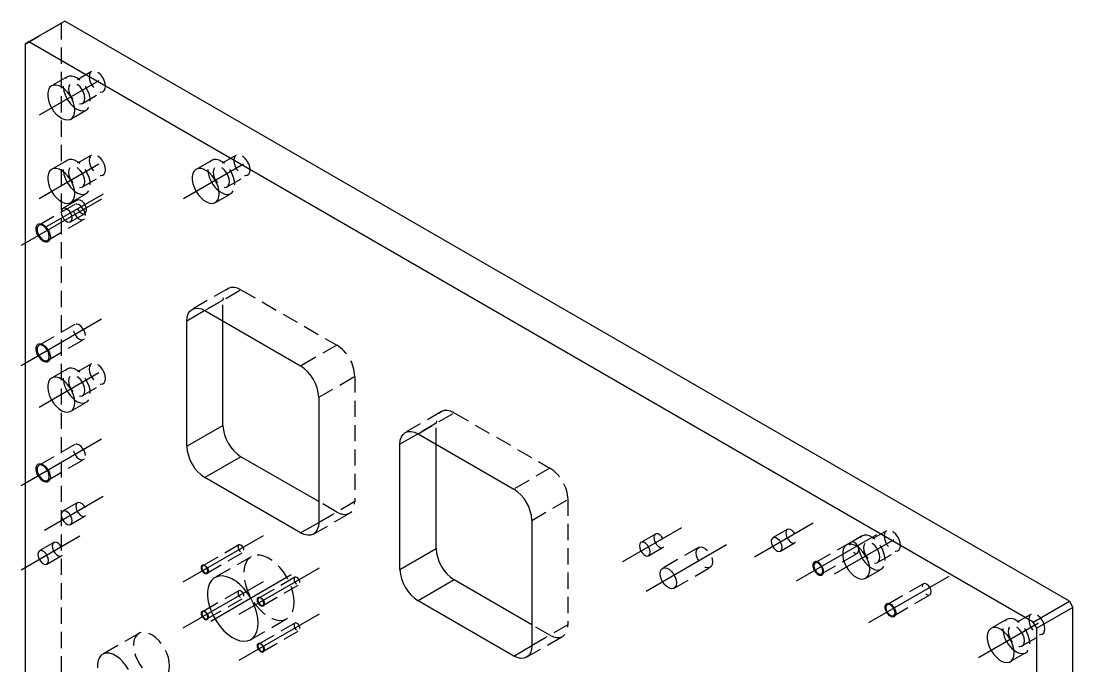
# Model space of a CAD drawing. Header units: millimetres. Extents: x 12 to 1998, y -102 to 1102.
# Drawn here: x 1586.4 to 1998.1, y 663 to 915.3 of the extents above; entities that cross this region are included whole.
import ezdxf

# ---------------------------------------------------------------- set-up
doc = ezdxf.new("R2010")
doc.units = ezdxf.units.MM
doc.header["$LTSCALE"] = 5
doc.linetypes.add('CENTERX2', pattern=[20.32, 12.7, -2.54, 2.54, -2.54])
doc.linetypes.add('HIDDEN', pattern=[1.905, 1.27, -0.635])
for name, color, linetype in [('11', 1, 'CENTERX2'), ('2', 2, 'HIDDEN'), ('8', 4, 'Continuous')]:
    doc.layers.add(name, color=color, linetype=linetype)

msp = doc.modelspace()

# ---------------------------------------------------------------- linework, layer by layer
at = {"color": 7, "linetype": 'Continuous', "lineweight": 25}
for p, q in [((1603.556, 915.347), (1589.414, 907.183)), ((1996.707, 688.386), (1603.556, 915.347)), ((1589.414, 907.183), (1588, 906.367)), ((1588, 906.367), (1588, 460.535)), ((1982.565, 680.222), (1589.414, 907.183)), ((1658.358, 802.059), (1651.286, 797.977)), ((1658.357, 802.06), (1695.833, 780.425)), ((1651.286, 748.984), (1651.286, 797.977)), ((1665.428, 757.148), (1665.428, 797.978)), ((1702.905, 768.178), (1702.905, 719.185)), ((1651.286, 748.984), (1665.428, 757.148)), ((1741.797, 753.891), (1734.724, 749.809)), ((1741.795, 753.892), (1779.272, 732.257)), ((1734.724, 700.816), (1734.724, 749.809)), ((1748.866, 708.98), (1748.866, 749.81)), ((1672.499, 744.901), (1658.357, 736.737)), ((1702.905, 727.348), (1672.499, 744.901)), ((1695.833, 715.102), (1658.357, 736.737)), ((1695.833, 715.102), (1702.905, 719.184)), ((1786.343, 720.01), (1786.343, 671.017)), ((1734.724, 700.816), (1748.866, 708.98)), ((1755.938, 696.733), (1741.795, 688.569)), ((1786.343, 679.18), (1755.938, 696.733)), ((1779.272, 666.934), (1741.795, 688.569)), ((1982.565, 680.222), (1996.707, 688.386)), ((1996.707, 688.386), (1998.122, 685.936)), ((1998.122, 685.936), (1983.979, 677.772)), ((1998.122, 240.105), (1998.122, 685.936)), ((1983.979, 677.772), (1982.565, 680.222)), ((1983.979, 231.941), (1983.979, 677.772)), ((1779.272, 666.934), (1786.343, 671.016))]:
    msp.add_line(p, q, dxfattribs=at)
at = {"color": 7, "linetype": 'Continuous', "lineweight": 25, "flags": 128}
for points in [[(1607.445, 880.443), (1607.321, 881.831), (1606.955, 883.298), (1606.364, 884.774), (1605.575, 886.19), (1604.626, 887.481), (1603.561, 888.587), (1602.429, 889.454), (1601.284, 890.043), (1600.179, 890.327), (1599.166, 890.292), (1598.292, 889.939), (1597.598, 889.285), (1597.116, 888.361), (1596.87, 887.211), (1596.87, 885.886), (1597.116, 884.451), (1597.598, 882.971), (1598.292, 881.516), (1599.166, 880.154), (1600.179, 878.949), (1601.284, 877.957), (1602.429, 877.224), (1603.561, 876.785), (1604.626, 876.66), (1605.575, 876.855), (1606.364, 877.361), (1606.955, 878.155), (1607.321, 879.198), (1607.445, 880.443)], [(1607.445, 847.782), (1607.321, 849.17), (1606.955, 850.636), (1606.364, 852.112), (1605.575, 853.529), (1604.626, 854.82), (1603.561, 855.925), (1602.429, 856.792), (1601.284, 857.382), (1600.179, 857.665), (1599.166, 857.63), (1598.292, 857.277), (1597.598, 856.624), (1597.116, 855.7), (1596.87, 854.549), (1596.87, 853.225), (1597.116, 851.789), (1597.598, 850.309), (1598.292, 848.854), (1599.166, 847.492), (1600.179, 846.287), (1601.284, 845.295), (1602.429, 844.562), (1603.561, 844.123), (1604.626, 843.998), (1605.575, 844.194), (1606.364, 844.7), (1606.955, 845.493), (1607.321, 846.537), (1607.445, 847.782)], [(1664.014, 847.787), (1663.89, 849.175), (1663.523, 850.641), (1662.932, 852.117), (1662.144, 853.534), (1661.194, 854.825), (1660.129, 855.93), (1658.997, 856.798), (1657.852, 857.387), (1656.747, 857.671), (1655.734, 857.635), (1654.86, 857.283), (1654.166, 856.629), (1653.685, 855.705), (1653.438, 854.554), (1653.438, 853.23), (1653.685, 851.794), (1654.166, 850.314), (1654.86, 848.86), (1655.734, 847.498), (1656.747, 846.293), (1657.852, 845.3), (1658.997, 844.568), (1660.129, 844.129), (1661.194, 844.004), (1662.144, 844.199), (1662.932, 844.705), (1663.523, 845.498), (1663.89, 846.542), (1664.014, 847.787)], [(1606.384, 838.187), (1606.257, 839.099), (1605.888, 840.048), (1605.324, 840.921), (1604.631, 841.612), (1603.895, 842.037), (1603.202, 842.146), (1602.638, 841.924), (1602.27, 841.4), (1602.142, 840.636), (1602.27, 839.725), (1602.638, 838.775), (1603.202, 837.903), (1603.895, 837.212), (1604.631, 836.787), (1605.324, 836.678), (1605.888, 836.899), (1606.257, 837.423), (1606.384, 838.187)], [(1597.475, 831.082), (1597.345, 832.059), (1596.968, 833.08), (1596.386, 834.035), (1595.661, 834.821), (1594.872, 835.352), (1594.105, 835.57), (1593.442, 835.453), (1592.956, 835.012), (1592.699, 834.296), (1592.699, 833.382), (1592.956, 832.37), (1593.442, 831.368), (1594.105, 830.485), (1594.872, 829.818), (1595.661, 829.438), (1596.386, 829.387), (1596.968, 829.67), (1597.345, 830.256), (1597.475, 831.082)], [(1651.286, 797.977), (1651.422, 799.491), (1651.824, 800.791), (1652.477, 801.825), (1653.357, 802.555), (1654.428, 802.952), (1655.651, 803.001), (1656.977, 802.7), (1658.357, 802.06)], [(1597.475, 784.131), (1597.345, 785.108), (1596.968, 786.129), (1596.386, 787.084), (1595.661, 787.87), (1594.872, 788.401), (1594.105, 788.619), (1593.442, 788.502), (1592.956, 788.061), (1592.699, 787.345), (1592.699, 786.431), (1592.956, 785.419), (1593.442, 784.417), (1594.105, 783.534), (1594.872, 782.867), (1595.661, 782.487), (1596.386, 782.436), (1596.968, 782.719), (1597.345, 783.305), (1597.475, 784.131)], [(1607.445, 766.128), (1607.321, 767.516), (1606.955, 768.982), (1606.364, 770.458), (1605.575, 771.875), (1604.626, 773.166), (1603.561, 774.271), (1602.429, 775.138), (1601.284, 775.728), (1600.179, 776.011), (1599.166, 775.976), (1598.292, 775.623), (1597.598, 774.97), (1597.116, 774.046), (1596.87, 772.895), (1596.87, 771.571), (1597.116, 770.135), (1597.598, 768.655), (1598.292, 767.2), (1599.166, 765.838), (1600.179, 764.633), (1601.284, 763.641), (1602.429, 762.908), (1603.561, 762.469), (1604.626, 762.344), (1605.575, 762.54), (1606.364, 763.046), (1606.955, 763.839), (1607.321, 764.883), (1607.445, 766.128)], [(1734.724, 749.809), (1734.86, 751.323), (1735.263, 752.623), (1735.916, 753.657), (1736.795, 754.387), (1737.867, 754.784), (1739.089, 754.833), (1740.416, 754.532), (1741.795, 753.892)], [(1597.475, 737.18), (1597.345, 738.157), (1596.968, 739.178), (1596.386, 740.133), (1595.661, 740.919), (1594.872, 741.45), (1594.105, 741.668), (1593.442, 741.551), (1592.956, 741.11), (1592.699, 740.394), (1592.699, 739.48), (1592.956, 738.467), (1593.442, 737.466), (1594.105, 736.583), (1594.872, 735.916), (1595.661, 735.536), (1596.386, 735.485), (1596.968, 735.768), (1597.345, 736.354), (1597.475, 737.18)], [(1602.142, 722.238), (1602.27, 721.326), (1602.638, 720.377), (1603.202, 719.504), (1603.895, 718.814), (1604.631, 718.388), (1605.324, 718.28), (1605.888, 718.501), (1606.257, 719.025), (1606.384, 719.789), (1606.257, 720.7), (1605.888, 721.65), (1605.324, 722.523), (1604.631, 723.213), (1603.895, 723.638), (1603.202, 723.747), (1602.638, 723.526), (1602.27, 723.002), (1602.142, 722.238)], [(1702.905, 719.185), (1702.769, 717.671), (1702.366, 716.371), (1701.713, 715.337), (1700.833, 714.607), (1699.762, 714.21), (1698.539, 714.161), (1697.213, 714.463), (1695.833, 715.102)], [(1884.277, 709.363), (1884.149, 710.275), (1883.781, 711.224), (1883.217, 712.097), (1882.524, 712.787), (1881.788, 713.213), (1881.095, 713.321), (1880.531, 713.1), (1880.163, 712.576), (1880.035, 711.812), (1880.163, 710.901), (1880.531, 709.951), (1881.095, 709.079), (1881.788, 708.388), (1882.524, 707.963), (1883.217, 707.854), (1883.781, 708.075), (1884.149, 708.599), (1884.277, 709.363)], [(1592.949, 706.723), (1593.077, 705.811), (1593.446, 704.862), (1594.01, 703.989), (1594.702, 703.298), (1595.439, 702.873), (1596.131, 702.764), (1596.696, 702.986), (1597.064, 703.51), (1597.192, 704.274), (1597.064, 705.185), (1596.696, 706.135), (1596.131, 707.007), (1595.439, 707.698), (1594.702, 708.123), (1594.01, 708.232), (1593.446, 708.011), (1593.077, 707.487), (1592.949, 706.723)], [(1828.416, 710.011), (1828.544, 709.099), (1828.912, 708.15), (1829.477, 707.277), (1830.169, 706.587), (1830.906, 706.161), (1831.598, 706.053), (1832.162, 706.274), (1832.531, 706.798), (1832.659, 707.562), (1832.531, 708.474), (1832.162, 709.423), (1831.598, 710.296), (1830.906, 710.986), (1830.169, 711.412), (1829.477, 711.52), (1828.912, 711.299), (1828.544, 710.775), (1828.416, 710.011)], [(1918.572, 700.833), (1918.448, 702.222), (1918.082, 703.688), (1917.491, 705.164), (1916.702, 706.581), (1915.753, 707.872), (1914.688, 708.977), (1913.556, 709.844), (1912.411, 710.434), (1911.306, 710.717), (1910.293, 710.682), (1909.419, 710.329), (1908.725, 709.676), (1908.243, 708.752), (1907.997, 707.601), (1907.997, 706.276), (1908.243, 704.841), (1908.725, 703.361), (1909.419, 701.906), (1910.293, 700.544), (1911.306, 699.339), (1912.411, 698.347), (1913.556, 697.614), (1914.688, 697.175), (1915.753, 697.05), (1916.702, 697.246), (1917.491, 697.752), (1918.082, 698.545), (1918.448, 699.589), (1918.572, 700.833)], [(1659.524, 700.136), (1659.435, 700.702), (1659.182, 701.285), (1658.803, 701.796), (1658.357, 702.156), (1657.91, 702.312), (1657.532, 702.238), (1657.279, 701.947), (1657.19, 701.483), (1657.279, 700.916), (1657.532, 700.333), (1657.91, 699.822), (1658.357, 699.462), (1658.803, 699.307), (1659.182, 699.38), (1659.435, 699.671), (1659.524, 700.136)], [(1836.548, 699.193), (1836.677, 700.154), (1837.053, 700.888), (1837.646, 701.336), (1838.408, 701.461), (1839.277, 701.254), (1840.183, 700.731), (1841.052, 699.935), (1841.813, 698.93), (1842.407, 697.797), (1842.783, 696.628), (1842.912, 695.519), (1842.783, 694.558), (1842.407, 693.824), (1841.813, 693.376), (1841.052, 693.25), (1840.183, 693.457), (1839.277, 693.98), (1838.408, 694.776), (1837.646, 695.782), (1837.053, 696.915), (1836.677, 698.083), (1836.548, 699.193)], [(1900.187, 700.179), (1900.053, 701.037), (1899.67, 701.921), (1899.096, 702.694), (1898.42, 703.24), (1897.743, 703.476), (1897.17, 703.364), (1896.786, 702.923), (1896.652, 702.22), (1896.786, 701.361), (1897.17, 700.477), (1897.743, 699.704), (1898.42, 699.158), (1899.096, 698.923), (1899.67, 699.034), (1900.053, 699.475), (1900.187, 700.179)], [(1679.216, 679.785), (1679.088, 681.693), (1678.707, 683.699), (1678.083, 685.752), (1677.231, 687.799), (1676.175, 689.786), (1674.941, 691.662), (1673.561, 693.378), (1672.071, 694.89), (1670.51, 696.159), (1668.918, 697.152), (1667.337, 697.844), (1665.807, 698.215), (1664.367, 698.257), (1663.056, 697.969), (1661.907, 697.358), (1660.95, 696.44), (1660.21, 695.238), (1659.705, 693.785), (1659.45, 692.116), (1659.45, 690.276), (1659.705, 688.313), (1660.21, 686.277), (1660.95, 684.22), (1661.907, 682.197), (1663.056, 680.259), (1664.367, 678.457), (1665.807, 676.838), (1667.337, 675.443), (1668.918, 674.308), (1670.51, 673.463), (1672.071, 672.93), (1673.561, 672.722), (1674.941, 672.846), (1676.175, 673.297), (1677.231, 674.064), (1678.083, 675.127), (1678.707, 676.459), (1679.088, 678.025), (1679.216, 679.785)], [(1681.444, 687.481), (1681.355, 688.048), (1681.102, 688.631), (1680.724, 689.142), (1680.277, 689.502), (1679.831, 689.657), (1679.452, 689.584), (1679.199, 689.293), (1679.11, 688.828), (1679.199, 688.261), (1679.452, 687.678), (1679.831, 687.168), (1680.277, 686.807), (1680.724, 686.652), (1681.102, 686.726), (1681.355, 687.017), (1681.444, 687.481)], [(1659.524, 682.172), (1659.435, 682.738), (1659.182, 683.322), (1658.803, 683.832), (1658.357, 684.192), (1657.91, 684.348), (1657.532, 684.274), (1657.279, 683.983), (1657.19, 683.519), (1657.279, 682.952), (1657.532, 682.369), (1657.91, 681.858), (1658.357, 681.498), (1658.803, 681.343), (1659.182, 681.416), (1659.435, 681.707), (1659.524, 682.172)], [(1928.472, 683.85), (1928.337, 684.709), (1927.954, 685.593), (1927.38, 686.366), (1926.704, 686.912), (1926.027, 687.147), (1925.454, 687.036), (1925.071, 686.595), (1924.936, 685.891), (1925.071, 685.033), (1925.454, 684.149), (1926.027, 683.375), (1926.704, 682.83), (1927.38, 682.594), (1927.954, 682.706), (1928.337, 683.147), (1928.472, 683.85)], [(1975.141, 668.177), (1975.017, 669.565), (1974.65, 671.032), (1974.059, 672.508), (1973.271, 673.924), (1972.321, 675.215), (1971.256, 676.32), (1970.124, 677.188), (1968.979, 677.777), (1967.874, 678.061), (1966.861, 678.026), (1965.987, 677.673), (1965.293, 677.019), (1964.812, 676.095), (1964.565, 674.944), (1964.565, 673.62), (1964.812, 672.185), (1965.293, 670.705), (1965.987, 669.25), (1966.861, 667.888), (1967.874, 666.683), (1968.979, 665.691), (1970.124, 664.958), (1971.256, 664.519), (1972.321, 664.394), (1973.271, 664.589), (1974.059, 665.095), (1974.65, 665.889), (1975.017, 666.932), (1975.141, 668.177)], [(1681.444, 669.517), (1681.355, 670.084), (1681.102, 670.667), (1680.724, 671.178), (1680.277, 671.538), (1679.831, 671.693), (1679.452, 671.62), (1679.199, 671.329), (1679.11, 670.864), (1679.199, 670.298), (1679.452, 669.714), (1679.831, 669.204), (1680.277, 668.844), (1680.724, 668.688), (1681.102, 668.762), (1681.355, 669.053), (1681.444, 669.517)], [(1628.473, 661.639), (1627.457, 663.242), (1626.292, 664.69), (1625.022, 665.931), (1623.691, 666.92), (1622.349, 667.621), (1621.042, 668.009), (1619.819, 668.071), (1618.724, 667.802), (1617.797, 667.214), (1617.07, 666.328), (1616.57, 665.175), (1616.316, 663.798), (1616.316, 662.245)], [(1786.343, 671.017), (1786.207, 669.503), (1785.805, 668.203), (1785.151, 667.169), (1784.272, 666.439), (1783.201, 666.042), (1781.978, 665.993), (1780.652, 666.295), (1779.272, 666.934)]]:
    msp.add_lwpolyline(points, dxfattribs=at)
at = {"color": 7, "linetype": 'Continuous', "lineweight": 25}
for centre, radius, start, end in [((1614.719, 890.765), 11.854, 188.25877, 231.73585), ((1614.719, 858.104), 11.854, 188.25877, 231.73585), ((1671.287, 858.109), 11.854, 188.25877, 231.73585), ((1687.552, 767.479), 15.368, 2.60548, 57.39452), ((1614.719, 776.449), 11.854, 188.25877, 231.73585), ((1680.78, 757.847), 15.368, 182.60548, 237.39452), ((1666.638, 749.683), 15.368, 182.60548, 237.39452), ((1770.991, 719.311), 15.368, 2.60548, 57.39452), ((1764.219, 709.679), 15.368, 182.60548, 237.39452), ((1925.846, 711.155), 11.854, 188.25877, 231.73585), ((1750.076, 701.515), 15.368, 182.60548, 237.39452), ((1982.414, 678.499), 11.854, 188.25877, 231.73585)]:
    msp.add_arc(centre, radius, start, end, dxfattribs=at)
at = {"layer": '11'}
for p, q in [((1616.883, 892.015), (1593.481, 878.505)), ((1616.883, 859.353), (1593.481, 845.844)), ((1673.452, 859.359), (1650.05, 845.849)), ((1617.873, 845.634), (1586.41, 827.471)), ((1618.58, 847.677), (1595.603, 834.412)), ((1617.873, 798.683), (1586.41, 780.52)), ((1616.883, 777.699), (1593.481, 764.189)), ((1617.873, 751.732), (1586.41, 733.569)), ((1618.58, 729.279), (1595.603, 716.014)), ((1844.855, 717.052), (1821.877, 703.787)), ((1896.473, 718.853), (1873.496, 705.588)), ((1609.388, 713.763), (1586.41, 700.499)), ((1681.159, 713.973), (1649.696, 695.809)), ((1921.222, 714.363), (1889.759, 696.199)), ((1928.01, 712.405), (1904.608, 698.895)), ((1831.069, 692.356), (1862.532, 710.519)), ((1703.08, 701.318), (1671.617, 683.155)), ((1681.159, 696.009), (1649.696, 677.846)), ((1692.12, 698.664), (1660.656, 680.5)), ((1949.506, 698.035), (1918.043, 679.871)), ((1703.08, 683.355), (1671.617, 665.191)), ((1984.579, 679.749), (1961.177, 666.239))]:
    msp.add_line(p, q, dxfattribs=at)
at = {"layer": '2'}
for p, q in [((1588, 906.367), (1602.142, 914.531)), ((1602.142, 914.531), (1603.556, 915.347)), ((1602.142, 914.531), (1602.142, 468.699)), ((1604.473, 893.511), (1598.392, 890)), ((1614.034, 895.566), (1605.973, 890.913)), ((1610.473, 883.118), (1618.534, 887.772)), ((1605.892, 877.009), (1611.973, 880.52)), ((1604.473, 860.849), (1598.392, 857.339)), ((1614.034, 862.904), (1605.973, 858.251)), ((1661.042, 860.854), (1654.961, 857.344)), ((1670.603, 862.91), (1662.542, 858.256)), ((1610.473, 850.457), (1618.534, 855.11)), ((1667.041, 850.462), (1675.102, 855.115)), ((1608.42, 845.276), (1602.763, 842.01)), ((1605.892, 844.348), (1611.973, 847.858)), ((1662.46, 844.353), (1668.541, 847.864)), ((1607.513, 843.579), (1593.371, 835.415)), ((1605.763, 836.814), (1611.42, 840.079)), ((1596.771, 829.526), (1610.913, 837.69)), ((1667.499, 810.719), (1653.357, 802.555)), ((1658.357, 802.06), (1672.499, 810.224)), ((1672.499, 810.224), (1709.976, 788.589)), ((1665.428, 806.141), (1658.358, 802.059)), ((1665.428, 797.978), (1665.428, 806.141)), ((1607.513, 796.628), (1593.371, 788.464)), ((1596.771, 782.575), (1610.913, 790.739)), ((1709.976, 788.589), (1695.833, 780.425)), ((1604.473, 779.195), (1598.392, 775.684)), ((1614.034, 781.25), (1605.973, 776.597)), ((1702.905, 768.178), (1717.047, 776.342)), ((1717.047, 776.342), (1717.047, 727.35)), ((1610.473, 768.802), (1618.534, 773.456)), ((1605.892, 762.694), (1611.973, 766.204)), ((1750.938, 762.551), (1736.796, 754.387)), ((1741.795, 753.892), (1755.938, 762.056)), ((1755.938, 762.056), (1793.414, 740.421)), ((1748.866, 757.973), (1741.797, 753.891)), ((1748.866, 749.81), (1748.866, 757.973)), ((1607.513, 749.677), (1593.371, 741.513)), ((1596.771, 735.624), (1610.913, 743.788)), ((1793.414, 740.421), (1779.272, 732.257)), ((1608.42, 726.877), (1602.763, 723.612)), ((1717.047, 727.35), (1702.905, 719.185)), ((1709.976, 723.266), (1702.905, 727.348)), ((1786.343, 720.01), (1800.485, 728.174)), ((1800.485, 728.174), (1800.485, 679.181)), ((1605.763, 718.415), (1611.42, 721.681)), ((1700.833, 714.607), (1714.975, 722.771)), ((1702.905, 719.184), (1709.976, 723.266)), ((1886.313, 716.452), (1880.656, 713.186)), ((1834.694, 714.65), (1829.037, 711.385)), ((1915.6, 713.901), (1909.519, 710.39)), ((1925.161, 715.956), (1917.1, 711.303)), ((1599.228, 711.362), (1593.571, 708.096)), ((1671.674, 710.402), (1657.532, 702.238)), ((1832.037, 706.188), (1837.694, 709.454)), ((1851.622, 709.417), (1837.48, 701.253)), ((1883.656, 707.99), (1889.313, 711.255)), ((1911.312, 711.528), (1897.17, 703.364)), ((1921.6, 703.508), (1929.661, 708.162)), ((1596.571, 702.9), (1602.227, 706.166)), ((1659.182, 699.38), (1673.324, 707.544)), ((1676.46, 705.789), (1662.318, 697.625)), ((1899.669, 699.034), (1913.812, 707.198)), ((1841.98, 693.459), (1856.122, 701.623)), ((1917.018, 697.4), (1923.1, 700.91)), ((1693.594, 697.748), (1679.452, 689.584)), ((1671.674, 692.438), (1657.532, 684.274)), ((1681.102, 686.726), (1695.244, 694.89)), ((1939.596, 695.2), (1925.454, 687.036)), ((1659.182, 681.416), (1673.324, 689.58)), ((1927.954, 682.706), (1942.096, 690.87)), ((1676.316, 673.375), (1690.459, 681.539)), ((1693.594, 679.784), (1679.452, 671.62)), ((1972.169, 681.245), (1966.088, 677.734)), ((1981.73, 683.3), (1973.669, 678.646)), ((1632.498, 675.783), (1618.355, 667.619)), ((1681.102, 668.762), (1695.244, 676.926)), ((1800.485, 679.181), (1786.343, 671.017)), ((1793.414, 675.098), (1786.343, 679.18)), ((1978.168, 670.852), (1986.229, 675.506)), ((1784.272, 666.439), (1798.414, 674.603)), ((1786.343, 671.016), (1793.414, 675.098)), ((1973.587, 664.743), (1979.668, 668.254))]:
    msp.add_line(p, q, dxfattribs=at)
at = {"layer": '2', "flags": 128}
for points in [[(1613.526, 883.954), (1613.402, 885.342), (1613.036, 886.808), (1612.445, 888.284), (1611.656, 889.701), (1610.707, 890.992), (1609.642, 892.097), (1608.51, 892.965), (1607.365, 893.554), (1606.26, 893.838), (1605.247, 893.802), (1604.373, 893.45), (1603.679, 892.796), (1603.197, 891.872), (1602.951, 890.721), (1602.951, 889.397), (1602.987, 889.062)], [(1619.466, 889.832), (1619.337, 890.942), (1618.961, 892.11), (1618.368, 893.243), (1617.606, 894.248), (1616.737, 895.044), (1615.831, 895.567), (1614.962, 895.774), (1614.2, 895.649), (1613.607, 895.201), (1613.231, 894.467), (1613.102, 893.506), (1613.231, 892.396), (1613.607, 891.228), (1614.2, 890.095), (1614.962, 889.09), (1615.831, 888.293), (1616.737, 887.77), (1617.606, 887.563), (1618.368, 887.689), (1618.961, 888.137), (1619.337, 888.871), (1619.466, 889.832)], [(1611.405, 885.178), (1611.276, 886.288), (1610.9, 887.457), (1610.307, 888.589), (1609.545, 889.595), (1608.676, 890.391), (1607.77, 890.914), (1606.901, 891.121), (1606.139, 890.995), (1605.546, 890.547), (1605.17, 889.813), (1605.041, 888.852), (1605.17, 887.743), (1605.546, 886.574), (1606.139, 885.441), (1606.901, 884.436), (1607.77, 883.64), (1608.676, 883.117), (1609.545, 882.91), (1610.307, 883.035), (1610.9, 883.483), (1611.276, 884.218), (1611.405, 885.178)], [(1607.377, 881.458), (1608.51, 880.735), (1609.642, 880.295), (1610.707, 880.171), (1611.656, 880.366), (1612.445, 880.872), (1613.036, 881.665), (1613.402, 882.709), (1613.526, 883.954)], [(1613.526, 851.292), (1613.402, 852.68), (1613.036, 854.147), (1612.445, 855.623), (1611.656, 857.039), (1610.707, 858.33), (1609.642, 859.436), (1608.51, 860.303), (1607.365, 860.892), (1606.26, 861.176), (1605.247, 861.141), (1604.373, 860.788), (1603.679, 860.134), (1603.197, 859.21), (1602.951, 858.059), (1602.951, 856.735), (1602.987, 856.401)], [(1619.466, 857.17), (1619.337, 858.28), (1618.961, 859.448), (1618.368, 860.581), (1617.606, 861.587), (1616.737, 862.383), (1615.831, 862.906), (1614.962, 863.113), (1614.2, 862.987), (1613.607, 862.539), (1613.231, 861.805), (1613.102, 860.844), (1613.231, 859.735), (1613.607, 858.566), (1614.2, 857.433), (1614.962, 856.428), (1615.831, 855.632), (1616.737, 855.109), (1617.606, 854.902), (1618.368, 855.027), (1618.961, 855.475), (1619.337, 856.21), (1619.466, 857.17)], [(1670.095, 851.298), (1669.971, 852.686), (1669.605, 854.152), (1669.013, 855.628), (1668.225, 857.045), (1667.276, 858.336), (1666.21, 859.441), (1665.079, 860.308), (1663.933, 860.898), (1662.829, 861.181), (1661.815, 861.146), (1660.941, 860.793), (1660.247, 860.14), (1659.766, 859.216), (1659.519, 858.065), (1659.519, 856.74), (1659.556, 856.406)], [(1676.034, 857.176), (1675.906, 858.285), (1675.529, 859.454), (1674.936, 860.587), (1674.174, 861.592), (1673.305, 862.388), (1672.4, 862.911), (1671.531, 863.118), (1670.769, 862.992), (1670.176, 862.544), (1669.799, 861.81), (1669.671, 860.849), (1669.799, 859.74), (1670.176, 858.571), (1670.769, 857.439), (1671.531, 856.433), (1672.4, 855.637), (1673.305, 855.114), (1674.174, 854.907), (1674.936, 855.033), (1675.529, 855.481), (1675.906, 856.215), (1676.034, 857.176)], [(1611.405, 852.517), (1611.276, 853.626), (1610.9, 854.795), (1610.307, 855.928), (1609.545, 856.933), (1608.676, 857.729), (1607.77, 858.252), (1606.901, 858.459), (1606.139, 858.334), (1605.546, 857.886), (1605.17, 857.151), (1605.041, 856.191), (1605.17, 855.081), (1605.546, 853.912), (1606.139, 852.78), (1606.901, 851.774), (1607.77, 850.978), (1608.676, 850.455), (1609.545, 850.248), (1610.307, 850.374), (1610.9, 850.822), (1611.276, 851.556), (1611.405, 852.517)], [(1667.973, 852.522), (1667.845, 853.632), (1667.468, 854.8), (1666.875, 855.933), (1666.113, 856.938), (1665.244, 857.735), (1664.339, 858.257), (1663.47, 858.464), (1662.708, 858.339), (1662.115, 857.891), (1661.738, 857.157), (1661.609, 856.196), (1661.738, 855.086), (1662.115, 853.918), (1662.708, 852.785), (1663.47, 851.78), (1664.339, 850.983), (1665.244, 850.461), (1666.113, 850.254), (1666.875, 850.379), (1667.468, 850.827), (1667.845, 851.561), (1667.973, 852.522)], [(1607.377, 848.796), (1608.51, 848.073), (1609.642, 847.634), (1610.707, 847.509), (1611.656, 847.704), (1612.445, 848.21), (1613.036, 849.004), (1613.402, 850.047), (1613.526, 851.292)], [(1663.946, 848.801), (1665.079, 848.078), (1666.21, 847.639), (1667.276, 847.514), (1668.225, 847.71), (1669.013, 848.216), (1669.605, 849.009), (1669.971, 850.053), (1670.095, 851.298)], [(1612.041, 841.453), (1611.913, 842.364), (1611.545, 843.314), (1610.981, 844.187), (1610.288, 844.877), (1609.552, 845.302), (1608.859, 845.411), (1608.295, 845.19), (1607.927, 844.666), (1607.799, 843.902), (1607.927, 842.99), (1608.295, 842.041), (1608.859, 841.168), (1609.552, 840.478), (1610.288, 840.052), (1610.981, 839.944), (1611.545, 840.165), (1611.913, 840.689), (1612.041, 841.453)], [(1611.617, 839.247), (1611.487, 840.223), (1611.11, 841.244), (1610.528, 842.199), (1609.803, 842.985), (1609.014, 843.516), (1608.247, 843.734), (1607.585, 843.617), (1607.098, 843.176), (1606.842, 842.46), (1606.842, 841.546), (1607.098, 840.534), (1607.585, 839.532), (1608.247, 838.65), (1609.014, 837.982), (1609.803, 837.602), (1610.528, 837.551), (1611.11, 837.834), (1611.487, 838.42), (1611.617, 839.247)], [(1672.499, 810.224), (1671.119, 810.864), (1669.793, 811.165), (1668.57, 811.116), (1667.499, 810.719), (1666.62, 809.989), (1665.966, 808.955), (1665.564, 807.655), (1665.428, 806.141)], [(1611.617, 792.295), (1611.487, 793.272), (1611.11, 794.293), (1610.528, 795.248), (1609.803, 796.034), (1609.014, 796.565), (1608.247, 796.783), (1607.585, 796.666), (1607.098, 796.225), (1606.842, 795.509), (1606.842, 794.595), (1607.098, 793.583), (1607.585, 792.581), (1608.247, 791.698), (1609.014, 791.031), (1609.803, 790.651), (1610.528, 790.6), (1611.11, 790.883), (1611.487, 791.469), (1611.617, 792.295)], [(1613.526, 769.638), (1613.402, 771.026), (1613.036, 772.492), (1612.445, 773.969), (1611.656, 775.385), (1610.707, 776.676), (1609.642, 777.781), (1608.51, 778.649), (1607.365, 779.238), (1606.26, 779.522), (1605.247, 779.487), (1604.373, 779.134), (1603.679, 778.48), (1603.197, 777.556), (1602.951, 776.405), (1602.951, 775.081), (1602.987, 774.747)], [(1619.466, 775.516), (1619.337, 776.626), (1618.961, 777.794), (1618.368, 778.927), (1617.606, 779.932), (1616.737, 780.729), (1615.831, 781.252), (1614.962, 781.459), (1614.2, 781.333), (1613.607, 780.885), (1613.231, 780.151), (1613.102, 779.19), (1613.231, 778.08), (1613.607, 776.912), (1614.2, 775.779), (1614.962, 774.774), (1615.831, 773.978), (1616.737, 773.455), (1617.606, 773.248), (1618.368, 773.373), (1618.961, 773.821), (1619.337, 774.555), (1619.466, 775.516)], [(1611.405, 770.863), (1611.276, 771.972), (1610.9, 773.141), (1610.307, 774.274), (1609.545, 775.279), (1608.676, 776.075), (1607.77, 776.598), (1606.901, 776.805), (1606.139, 776.68), (1605.546, 776.232), (1605.17, 775.497), (1605.041, 774.537), (1605.17, 773.427), (1605.546, 772.258), (1606.139, 771.126), (1606.901, 770.12), (1607.77, 769.324), (1608.676, 768.801), (1609.545, 768.594), (1610.307, 768.72), (1610.9, 769.168), (1611.276, 769.902), (1611.405, 770.863)], [(1607.377, 767.142), (1608.51, 766.419), (1609.642, 765.98), (1610.707, 765.855), (1611.656, 766.05), (1612.445, 766.556), (1613.036, 767.35), (1613.402, 768.393), (1613.526, 769.638)], [(1755.938, 762.056), (1754.558, 762.696), (1753.232, 762.997), (1752.009, 762.948), (1750.938, 762.551), (1750.058, 761.821), (1749.405, 760.787), (1749.002, 759.487), (1748.866, 757.973)], [(1611.617, 745.344), (1611.487, 746.321), (1611.11, 747.342), (1610.528, 748.297), (1609.803, 749.083), (1609.014, 749.614), (1608.247, 749.832), (1607.585, 749.715), (1607.098, 749.274), (1606.842, 748.558), (1606.842, 747.644), (1607.098, 746.631), (1607.585, 745.63), (1608.247, 744.747), (1609.014, 744.08), (1609.803, 743.7), (1610.528, 743.649), (1611.11, 743.932), (1611.487, 744.518), (1611.617, 745.344)], [(1607.799, 725.504), (1607.927, 724.592), (1608.295, 723.643), (1608.859, 722.77), (1609.552, 722.079), (1610.288, 721.654), (1610.981, 721.545), (1611.545, 721.766), (1611.913, 722.29), (1612.041, 723.054), (1611.913, 723.966), (1611.545, 724.915), (1610.981, 725.788), (1610.288, 726.479), (1609.552, 726.904), (1608.859, 727.013), (1608.295, 726.792), (1607.927, 726.268), (1607.799, 725.504)], [(1709.976, 723.266), (1711.355, 722.627), (1712.682, 722.326), (1713.904, 722.374), (1714.976, 722.771), (1715.855, 723.501), (1716.508, 724.535), (1716.911, 725.835), (1717.047, 727.35)], [(1885.692, 715.078), (1885.82, 714.166), (1886.188, 713.217), (1886.752, 712.344), (1887.445, 711.654), (1888.181, 711.228), (1888.874, 711.12), (1889.438, 711.341), (1889.806, 711.865), (1889.934, 712.629), (1889.806, 713.54), (1889.438, 714.49), (1888.874, 715.362), (1888.181, 716.053), (1887.445, 716.478), (1886.752, 716.587), (1886.188, 716.366), (1885.82, 715.842), (1885.692, 715.078)], [(1834.073, 713.277), (1834.201, 712.365), (1834.569, 711.416), (1835.133, 710.543), (1835.826, 709.852), (1836.563, 709.427), (1837.255, 709.318), (1837.819, 709.539), (1838.188, 710.064), (1838.315, 710.828), (1838.188, 711.739), (1837.819, 712.689), (1837.255, 713.561), (1836.563, 714.252), (1835.826, 714.677), (1835.133, 714.786), (1834.569, 714.565), (1834.201, 714.041), (1834.073, 713.277)], [(1924.653, 704.344), (1924.529, 705.732), (1924.163, 707.198), (1923.572, 708.674), (1922.783, 710.091), (1921.834, 711.382), (1920.769, 712.487), (1919.637, 713.355), (1918.492, 713.944), (1917.387, 714.228), (1916.374, 714.192), (1915.5, 713.84), (1914.806, 713.186), (1914.324, 712.262), (1914.078, 711.111), (1914.078, 709.787), (1914.114, 709.453)], [(1930.593, 710.222), (1930.464, 711.332), (1930.088, 712.5), (1929.495, 713.633), (1928.733, 714.638), (1927.864, 715.435), (1926.958, 715.958), (1926.089, 716.165), (1925.327, 716.039), (1924.734, 715.591), (1924.358, 714.857), (1924.229, 713.896), (1924.358, 712.786), (1924.734, 711.618), (1925.327, 710.485), (1926.089, 709.48), (1926.958, 708.683), (1927.864, 708.161), (1928.733, 707.954), (1929.495, 708.079), (1930.088, 708.527), (1930.464, 709.261), (1930.593, 710.222)], [(1598.606, 709.988), (1598.734, 709.077), (1599.103, 708.127), (1599.667, 707.255), (1600.359, 706.564), (1601.096, 706.139), (1601.788, 706.03), (1602.353, 706.251), (1602.721, 706.775), (1602.849, 707.539), (1602.721, 708.451), (1602.353, 709.4), (1601.788, 710.273), (1601.096, 710.964), (1600.359, 711.389), (1599.667, 711.498), (1599.103, 711.277), (1598.734, 710.752), (1598.606, 709.988)], [(1673.666, 708.3), (1673.577, 708.866), (1673.324, 709.45), (1672.945, 709.96), (1672.499, 710.32), (1672.052, 710.476), (1671.674, 710.402), (1671.421, 710.111), (1671.332, 709.647), (1671.421, 709.08), (1671.674, 708.497), (1672.052, 707.986), (1672.499, 707.626), (1672.945, 707.471), (1673.324, 707.544), (1673.577, 707.835), (1673.666, 708.3)], [(1850.69, 707.357), (1850.819, 708.318), (1851.195, 709.052), (1851.788, 709.5), (1852.55, 709.625), (1853.419, 709.418), (1854.325, 708.895), (1855.194, 708.099), (1855.956, 707.094), (1856.549, 705.961), (1856.925, 704.793), (1857.054, 703.683), (1856.925, 702.722), (1856.549, 701.988), (1855.956, 701.54), (1855.194, 701.414), (1854.325, 701.621), (1853.419, 702.144), (1852.55, 702.941), (1851.788, 703.946), (1851.195, 705.079), (1850.819, 706.247), (1850.69, 707.357)], [(1914.329, 708.343), (1914.195, 709.201), (1913.812, 710.085), (1913.238, 710.859), (1912.562, 711.404), (1911.885, 711.64), (1911.312, 711.528), (1910.928, 711.087), (1910.794, 710.384), (1910.928, 709.525), (1911.312, 708.641), (1911.885, 707.868), (1912.562, 707.322), (1913.238, 707.087), (1913.812, 707.198), (1914.195, 707.639), (1914.329, 708.343)], [(1922.532, 705.569), (1922.403, 706.678), (1922.027, 707.847), (1921.434, 708.98), (1920.672, 709.985), (1919.803, 710.781), (1918.897, 711.304), (1918.028, 711.511), (1917.266, 711.385), (1916.673, 710.937), (1916.297, 710.203), (1916.168, 709.242), (1916.297, 708.133), (1916.673, 706.964), (1917.266, 705.832), (1918.028, 704.826), (1918.897, 704.03), (1919.803, 703.507), (1920.672, 703.3), (1921.434, 703.426), (1922.027, 703.874), (1922.403, 704.608), (1922.532, 705.569)], [(1693.359, 687.949), (1693.23, 689.857), (1692.849, 691.863), (1692.225, 693.916), (1691.373, 695.963), (1690.317, 697.95), (1689.083, 699.826), (1687.703, 701.542), (1686.213, 703.054), (1684.652, 704.323), (1683.06, 705.316), (1681.479, 706.008), (1679.949, 706.379), (1678.509, 706.422), (1677.198, 706.133), (1676.049, 705.522), (1675.092, 704.604), (1674.352, 703.402), (1673.847, 701.949), (1673.592, 700.28), (1673.592, 698.441), (1673.847, 696.477), (1674.352, 694.441), (1675.092, 692.384), (1676.049, 690.361), (1677.198, 688.423), (1678.509, 686.621), (1679.949, 685.002), (1681.479, 683.607), (1683.06, 682.472), (1684.652, 681.627), (1686.213, 681.094), (1687.703, 680.886), (1689.083, 681.01), (1690.317, 681.461), (1691.373, 682.228), (1692.225, 683.291), (1692.849, 684.623), (1693.23, 686.189), (1693.359, 687.949)], [(1918.504, 701.848), (1919.637, 701.125), (1920.769, 700.686), (1921.834, 700.561), (1922.783, 700.756), (1923.572, 701.262), (1924.163, 702.056), (1924.529, 703.099), (1924.653, 704.344)], [(1695.586, 695.645), (1695.497, 696.212), (1695.244, 696.795), (1694.866, 697.306), (1694.419, 697.666), (1693.973, 697.821), (1693.594, 697.748), (1693.341, 697.457), (1693.253, 696.992), (1693.341, 696.426), (1693.594, 695.842), (1693.973, 695.332), (1694.419, 694.972), (1694.866, 694.816), (1695.244, 694.89), (1695.497, 695.181), (1695.586, 695.645)], [(1673.666, 690.336), (1673.577, 690.903), (1673.324, 691.486), (1672.945, 691.996), (1672.499, 692.357), (1672.052, 692.512), (1671.674, 692.438), (1671.421, 692.147), (1671.332, 691.683), (1671.421, 691.116), (1671.674, 690.533), (1672.052, 690.022), (1672.499, 689.662), (1672.945, 689.507), (1673.324, 689.58), (1673.577, 689.871), (1673.666, 690.336)], [(1942.614, 692.014), (1942.479, 692.873), (1942.096, 693.757), (1941.522, 694.53), (1940.846, 695.076), (1940.169, 695.311), (1939.596, 695.2), (1939.213, 694.759), (1939.078, 694.055), (1939.213, 693.197), (1939.596, 692.313), (1940.169, 691.54), (1940.846, 690.994), (1941.522, 690.758), (1942.096, 690.87), (1942.479, 691.311), (1942.614, 692.014)], [(1987.161, 677.566), (1987.033, 678.675), (1986.656, 679.844), (1986.063, 680.977), (1985.301, 681.982), (1984.432, 682.778), (1983.527, 683.301), (1982.658, 683.508), (1981.896, 683.383), (1981.303, 682.935), (1980.926, 682.2), (1980.797, 681.24), (1980.926, 680.13), (1981.303, 678.962), (1981.896, 677.829), (1982.658, 676.823), (1983.527, 676.027), (1984.432, 675.504), (1985.301, 675.297), (1986.063, 675.423), (1986.656, 675.871), (1987.033, 676.605), (1987.161, 677.566)], [(1695.586, 677.681), (1695.497, 678.248), (1695.244, 678.831), (1694.866, 679.342), (1694.419, 679.702), (1693.973, 679.857), (1693.594, 679.784), (1693.341, 679.493), (1693.253, 679.028), (1693.341, 678.462), (1693.594, 677.879), (1693.973, 677.368), (1694.419, 677.008), (1694.866, 676.852), (1695.244, 676.926), (1695.497, 677.217), (1695.586, 677.681)], [(1981.222, 671.688), (1981.098, 673.076), (1980.732, 674.542), (1980.14, 676.018), (1979.352, 677.435), (1978.403, 678.726), (1977.337, 679.831), (1976.206, 680.699), (1975.06, 681.288), (1973.956, 681.572), (1972.942, 681.536), (1972.068, 681.183), (1971.374, 680.53), (1970.893, 679.606), (1970.646, 678.455), (1970.646, 677.131), (1970.683, 676.796)], [(1644.568, 663.04), (1644.44, 664.659), (1644.062, 666.367), (1643.446, 668.103), (1642.615, 669.803), (1641.599, 671.406), (1640.435, 672.854), (1639.164, 674.095), (1637.834, 675.084), (1636.491, 675.785), (1635.184, 676.174), (1633.962, 676.235), (1632.867, 675.966), (1631.939, 675.378), (1631.212, 674.492), (1630.713, 673.339), (1630.458, 671.962), (1630.458, 670.41), (1630.713, 668.738), (1631.212, 667.009), (1631.939, 665.283), (1632.867, 663.624), (1633.962, 662.092), (1635.184, 660.741), (1636.491, 659.621), (1637.834, 658.772), (1639.164, 658.225), (1640.435, 657.999), (1641.599, 658.103), (1642.615, 658.533), (1643.446, 659.274), (1644.062, 660.298), (1644.44, 661.569), (1644.568, 663.04)], [(1793.414, 675.098), (1794.794, 674.459), (1796.12, 674.157), (1797.343, 674.206), (1798.414, 674.603), (1799.294, 675.333), (1799.947, 676.367), (1800.349, 677.667), (1800.485, 679.181)], [(1979.1, 672.912), (1978.972, 674.022), (1978.595, 675.19), (1978.002, 676.323), (1977.24, 677.329), (1976.371, 678.125), (1975.466, 678.648), (1974.597, 678.855), (1973.835, 678.729), (1973.242, 678.281), (1972.865, 677.547), (1972.736, 676.586), (1972.865, 675.477), (1973.242, 674.308), (1973.835, 673.175), (1974.597, 672.17), (1975.466, 671.374), (1976.371, 670.851), (1977.24, 670.644), (1978.002, 670.769), (1978.595, 671.217), (1978.972, 671.952), (1979.1, 672.912)], [(1975.073, 669.192), (1976.206, 668.468), (1977.337, 668.029), (1978.403, 667.905), (1979.352, 668.1), (1980.14, 668.606), (1980.732, 669.399), (1981.098, 670.443), (1981.222, 671.688)]]:
    msp.add_lwpolyline(points, dxfattribs=at)
at = {"layer": '2'}
for centre in [(1701.695, 775.643), (1785.133, 727.475)]:
    msp.add_arc(centre, 15.368, 2.60548, 57.39452, dxfattribs=at)
at = {"layer": '8'}
for points, knots in [([(1597.898, 830.838), (1597.774, 829.947), (1597.408, 829.281), (1596.834, 828.899), (1596.104, 828.833), (1595.282, 829.091), (1594.441, 829.649), (1593.657, 830.458), (1592.997, 831.446), (1592.522, 832.524), (1592.274, 833.598), (1592.274, 834.572), (1592.522, 835.359), (1592.997, 835.889), (1593.657, 836.115), (1594.441, 836.018), (1595.282, 835.605), (1596.104, 834.914), (1596.834, 834.006), (1597.408, 832.961), (1597.774, 831.873), (1597.899, 830.838), (1597.875, 831.177), (1597.899, 830.838)], [0, 0, 0, 0, 0.0476144, 0.0952337, 0.142853, 0.1904722, 0.2380915, 0.2857108, 0.3333301, 0.3809494, 0.4285686, 0.4761879, 0.5238072, 0.5714265, 0.6190458, 0.666665, 0.7142843, 0.7619036, 0.8095229, 0.8571422, 0.9047614, 0.9523807, 1, 1, 1, 1]), ([(1597.898, 783.886), (1597.774, 782.996), (1597.408, 782.33), (1596.834, 781.948), (1596.104, 781.882), (1595.282, 782.14), (1594.441, 782.698), (1593.657, 783.507), (1592.997, 784.495), (1592.522, 785.573), (1592.274, 786.647), (1592.274, 787.621), (1592.522, 788.407), (1592.997, 788.938), (1593.657, 789.164), (1594.441, 789.067), (1595.282, 788.654), (1596.104, 787.963), (1596.834, 787.055), (1597.408, 786.01), (1597.774, 784.922), (1597.899, 783.886), (1597.875, 784.226), (1597.899, 783.886)], [0, 0, 0, 0, 0.0476144, 0.0952337, 0.142853, 0.1904722, 0.2380915, 0.2857108, 0.3333301, 0.3809494, 0.4285686, 0.4761879, 0.5238072, 0.5714265, 0.6190458, 0.666665, 0.7142843, 0.7619036, 0.8095229, 0.8571422, 0.9047614, 0.9523807, 1, 1, 1, 1]), ([(1597.898, 736.935), (1597.774, 736.045), (1597.408, 735.379), (1596.834, 734.997), (1596.104, 734.931), (1595.282, 735.189), (1594.441, 735.747), (1593.657, 736.556), (1592.997, 737.544), (1592.522, 738.622), (1592.274, 739.696), (1592.274, 740.67), (1592.522, 741.456), (1592.997, 741.987), (1593.657, 742.213), (1594.441, 742.116), (1595.282, 741.703), (1596.104, 741.012), (1596.834, 740.104), (1597.408, 739.059), (1597.774, 737.971), (1597.899, 736.935), (1597.875, 737.275), (1597.899, 736.935)], [0, 0, 0, 0, 0.0476144, 0.0952337, 0.142853, 0.1904722, 0.2380915, 0.2857108, 0.3333301, 0.3809494, 0.4285686, 0.4761879, 0.5238072, 0.5714265, 0.6190458, 0.666665, 0.7142843, 0.7619036, 0.8095229, 0.8571422, 0.9047614, 0.9523807, 1, 1, 1, 1]), ([(1659.77, 699.993), (1659.663, 699.43), (1659.357, 699.077), (1658.898, 698.988), (1658.357, 699.176), (1657.816, 699.613), (1657.357, 700.232), (1657.05, 700.938), (1656.943, 701.625), (1657.05, 702.188), (1657.357, 702.541), (1657.816, 702.63), (1658.357, 702.442), (1658.898, 702.005), (1659.357, 701.387), (1659.663, 700.68), (1659.771, 699.993), (1659.75, 700.219), (1659.771, 699.993)], [0, 0, 0, 0, 0.0624897, 0.1249904, 0.1874911, 0.2499917, 0.3124924, 0.3749931, 0.4374938, 0.4999945, 0.5624952, 0.6249959, 0.6874966, 0.7499972, 0.8124979, 0.8749986, 0.9374993, 1, 1, 1, 1]), ([(1900.541, 699.974), (1900.413, 699.21), (1900.045, 698.686), (1899.48, 698.465), (1898.788, 698.574), (1898.051, 698.999), (1897.359, 699.69), (1896.795, 700.563), (1896.426, 701.512), (1896.298, 702.424), (1896.426, 703.188), (1896.795, 703.712), (1897.359, 703.933), (1898.051, 703.824), (1898.788, 703.399), (1899.48, 702.708), (1900.045, 701.836), (1900.413, 700.886), (1900.541, 699.974), (1900.516, 700.274), (1900.541, 699.974)], [0, 0, 0, 0, 0.0555538, 0.1111095, 0.1666651, 0.2222208, 0.2777765, 0.3333321, 0.3888878, 0.4444434, 0.4999991, 0.5555547, 0.6111104, 0.6666661, 0.7222217, 0.7777774, 0.833333, 0.8888887, 0.9444443, 1, 1, 1, 1]), ([(1681.69, 687.338), (1681.584, 686.776), (1681.277, 686.423), (1680.818, 686.334), (1680.277, 686.522), (1679.736, 686.958), (1679.277, 687.577), (1678.971, 688.284), (1678.863, 688.971), (1678.971, 689.534), (1679.277, 689.887), (1679.736, 689.976), (1680.277, 689.788), (1680.818, 689.351), (1681.277, 688.732), (1681.584, 688.025), (1681.691, 687.338), (1681.67, 687.564), (1681.691, 687.338)], [0, 0, 0, 0, 0.0624886, 0.1249894, 0.1874901, 0.2499909, 0.3124916, 0.3749924, 0.4374932, 0.4999939, 0.5624947, 0.6249954, 0.6874962, 0.749997, 0.8124977, 0.8749985, 0.9374992, 1, 1, 1, 1]), ([(1928.824, 683.646), (1928.697, 682.882), (1928.329, 682.358), (1927.764, 682.137), (1927.072, 682.246), (1926.335, 682.671), (1925.643, 683.362), (1925.079, 684.234), (1924.71, 685.184), (1924.583, 686.095), (1924.71, 686.859), (1925.079, 687.384), (1925.643, 687.605), (1926.335, 687.496), (1927.072, 687.071), (1927.764, 686.38), (1928.329, 685.507), (1928.697, 684.558), (1928.825, 683.646), (1928.8, 683.946), (1928.825, 683.646)], [0, 0, 0, 0, 0.0555497, 0.1111056, 0.1666615, 0.2222174, 0.2777733, 0.3333292, 0.3888851, 0.444441, 0.4999969, 0.5555528, 0.6111087, 0.6666646, 0.7222205, 0.7777764, 0.8333323, 0.8888882, 0.9444441, 1, 1, 1, 1]), ([(1659.77, 682.029), (1659.663, 681.466), (1659.357, 681.113), (1658.898, 681.024), (1658.357, 681.212), (1657.816, 681.649), (1657.357, 682.268), (1657.05, 682.974), (1656.943, 683.662), (1657.05, 684.224), (1657.357, 684.577), (1657.816, 684.666), (1658.357, 684.478), (1658.898, 684.042), (1659.357, 683.423), (1659.663, 682.716), (1659.771, 682.029), (1659.75, 682.255), (1659.771, 682.029)], [0, 0, 0, 0, 0.0624897, 0.1249904, 0.1874911, 0.2499917, 0.3124924, 0.3749931, 0.4374938, 0.4999945, 0.5624952, 0.6249959, 0.6874966, 0.7499972, 0.8124979, 0.8749986, 0.9374993, 1, 1, 1, 1]), ([(1681.69, 669.374), (1681.584, 668.812), (1681.277, 668.459), (1680.818, 668.37), (1680.277, 668.558), (1679.736, 668.995), (1679.277, 669.613), (1678.971, 670.32), (1678.863, 671.007), (1678.971, 671.57), (1679.277, 671.923), (1679.736, 672.012), (1680.277, 671.824), (1680.818, 671.387), (1681.277, 670.768), (1681.584, 670.062), (1681.691, 669.374), (1681.67, 669.6), (1681.691, 669.374)], [0, 0, 0, 0, 0.0624886, 0.1249894, 0.1874901, 0.2499909, 0.3124916, 0.3749924, 0.4374932, 0.4999939, 0.5624947, 0.6249954, 0.6874962, 0.749997, 0.8124977, 0.8749985, 0.9374992, 1, 1, 1, 1])]:
    msp.add_open_spline(points, degree=3, knots=knots, dxfattribs=at)

doc.saveas('drawing.dxf')
